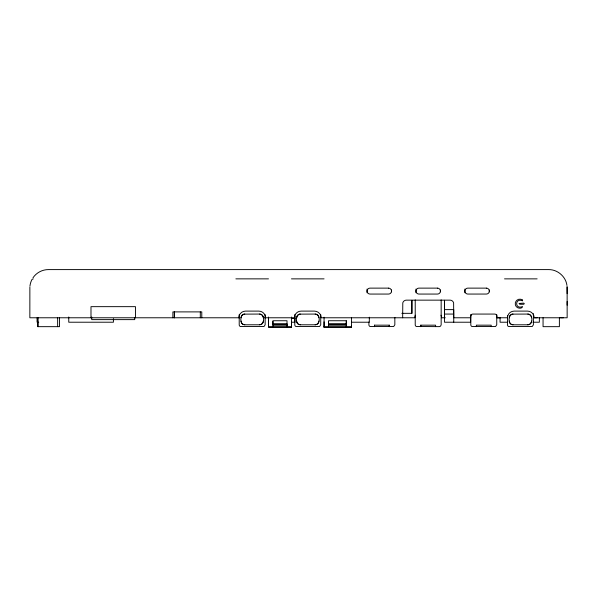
<?xml version="1.0" encoding="UTF-8"?>
<svg xmlns="http://www.w3.org/2000/svg" width="597" height="597" viewBox="0 0 597 597"><rect width="100%" height="100%" fill="white"/><g stroke="black" fill="none" stroke-linecap="round" stroke-linejoin="round"><path stroke-width="0.9" d="M37.26 322.216L37.26 317.776L37.26 322.216L38.745 322.216M91.729 316.985L91.729 319.626L134.713 319.626L134.713 317.776M200.301 317.776L200.301 311.895M201.786 317.776L201.786 311.895L172.884 311.895L172.884 317.776M268.486 317.029L268.486 327.41L291.455 327.402L291.463 321.85M268.486 325.977L268.486 317.373M272.933 321.477L272.933 327.41L272.933 326.663M291.463 327.41L291.463 317.029M351.491 317.776L351.491 327.41L324.067 327.41L324.067 317.216M328.514 326.663L328.514 321.477M346.297 321.477L346.297 327.41M368.901 322.007L368.901 324.79A1.851 1.851 0 0 0 370.05 326.499L393.699 326.499L394.841 324.79L394.841 317.38M369.312 317.216L369.312 322.223L351.491 322.216M374.461 325.164L374.461 326.641L374.461 325.164L389.281 325.164L389.281 326.641L389.281 325.164M411.885 313.328L411.885 300.351L411.885 313.328L401.833 313.328M415.221 299.881L415.221 324.79A1.851 1.851 0 0 0 416.37 326.499L439.31 326.641L440.616 326.096L441.161 324.79L441.161 299.881M420.781 325.164L420.781 326.641L420.781 325.164L435.601 325.164L435.601 326.641M444.496 317.776L444.496 300.306M453.742 322.223L453.742 309.619L444.496 309.619M470.623 315.88L470.623 322.223L444.496 322.223L444.496 300.351M470.809 314.597L470.809 324.79A1.851 1.851 0 0 0 471.951 326.499L495.6 326.499L496.741 324.79L496.741 314.597M476.361 326.641L476.361 325.164L491.189 325.164L491.189 326.641M567.15 305.186L567.15 301.485M567.15 293.687L567.06 286.291M29.872 287.217L29.85 317.776L239.882 317.776M241.061 317.768L241.875 315.432L243.949 314.134L259.591 314.059C265.008 314.223 265.068 324.611 259.591 324.783L244.77 324.783C241.3 324.82 240.27 320.499 241.061 317.768A3.709 3.709 0 0 1 244.77 314.059M296.649 317.776L297.455 315.44L299.53 314.134L315.171 314.067C320.589 314.223 320.649 324.611 315.171 324.79L300.351 324.79C296.881 324.828 295.851 320.507 296.649 317.776A3.709 3.709 0 0 1 300.351 314.067M509.301 317.768L510.114 315.44L512.181 314.134L527.83 314.067C533.248 314.223 533.308 324.611 527.83 324.79L513.01 324.79C509.539 324.828 508.51 320.507 509.301 317.768A3.709 3.709 0 0 1 513.01 314.067M29.94 286.276L30.051 285.411A18.529 18.529 0 0 1 32.037 279.396L33.253 278.866M32.969 277.836C36.335 272.725 42.357 269.531 48.476 269.598L548.621 269.598C557.538 269.426 565.814 276.56 566.949 285.411M235.875 278.859L268.486 278.859M291.463 278.866L324.067 278.866M504.525 278.866L537.136 278.866M444.496 314.067L453.69 314.067M497.114 317.776L500.077 317.776M402.662 317.776L402.788 302.895A3.709 3.709 0 0 1 406.37 300.149L450.034 300.149A3.709 3.709 0 0 1 453.616 302.895L453.742 317.776L470.623 317.776L470.623 316.291A2.224 2.224 0 0 1 472.846 314.067L494.704 314.067A2.224 2.224 0 0 1 496.928 316.291L496.928 317.776L507.495 317.768A6.671 6.671 0 0 1 514.159 311.104L527.502 311.104A6.671 6.671 0 0 1 534.173 317.768L537.136 317.776M560.479 317.768L563.441 317.768M264.441 317.776L294.425 317.776A6.671 6.671 0 0 1 301.097 311.104L314.432 311.104A6.671 6.671 0 0 1 321.104 317.776L414.855 317.776A6.671 6.671 0 0 1 415.363 315.223M445.265 317.776L441.534 317.776A6.671 6.671 0 0 0 441.026 315.223M534.173 317.768L567.15 317.776L567.128 287.217M291.276 318.38L294.985 318.38M507.39 322.216L500.077 322.223L500.077 317.694M532.964 322.216L539.36 322.216L539.36 317.694M272.933 323.701L287.015 323.701M328.514 323.701L346.297 323.701M272.933 325.186L287.015 325.186M346.297 325.186L328.514 325.186L328.514 327.41M268.486 326.663L291.463 326.663M324.067 326.663L351.491 326.663M291.455 322.216L294.978 322.216L294.978 316.291M522.479 300.045L522.591 300.843C514.681 297.388 514.681 309.992 522.576 306.545C522.353 308.918 517.845 308.53 516.584 306.903A4.53 4.53 0 0 1 515.353 304.604C514.644 301.627 517.524 298.634 520.532 299.231A4.425 4.425 0 0 1 522.479 300.045L522.644 300.224M559.382 317.776L559.382 326.663L543.061 326.663L543.061 317.776M533.39 313.671L533.39 324.79L532.248 326.499L508.592 326.499A1.851 1.851 0 0 1 507.45 324.79L507.45 315.522M489.331 289.978L489.331 291.836M464.876 289.052L464.876 292.761M440.422 289.978L440.422 291.836M415.967 289.052L415.967 292.761M391.505 289.978L391.505 291.836M367.051 289.052L367.051 292.761M351.491 325.552L351.491 327.41M324.067 321.85L324.067 327.41M320.731 314.597L320.731 324.79L319.589 326.499L295.94 326.499A1.851 1.851 0 0 1 294.791 324.79L294.791 314.597M265.15 314.597L265.15 324.783L264.008 326.499L240.352 326.499A1.851 1.851 0 0 1 239.21 324.783L239.21 314.597M135.459 317.776L135.459 306.657L90.99 306.657L90.99 317.776M113.408 318.664L113.408 322.216L68.759 322.223L68.759 316.97M59.491 317.776L59.491 326.663L37.701 326.663L37.701 322.216M57.64 317.776L57.64 326.663M38.118 317.776L38.118 326.663M318.88 321.082A3.709 3.709 0 0 1 315.171 324.79M300.351 324.79A3.709 3.709 0 0 1 296.649 321.082M315.171 314.067A3.709 3.709 0 0 1 318.88 317.776M531.539 321.082A3.709 3.709 0 0 1 527.83 324.79M513.01 324.79A3.709 3.709 0 0 1 509.301 321.082M527.83 314.067A3.709 3.709 0 0 1 531.539 317.768M263.299 321.082A3.709 3.709 0 0 1 259.591 324.783M244.77 324.783A3.709 3.709 0 0 1 241.061 321.082M259.591 314.059A3.709 3.709 0 0 1 263.299 317.768M238.845 317.776A6.671 6.671 0 0 1 245.509 311.104L258.852 311.104A6.671 6.671 0 0 1 265.523 317.776M470.436 317.776A6.671 6.671 0 0 1 470.943 315.223M174.369 311.895L174.369 317.776L174.369 311.895M287.015 324.447L287.015 327.41L287.015 320.738L272.933 320.738L272.933 324.447L287.015 324.447M519.196 303.47L519.733 304.269L523.733 304.269L524.308 303.686L523.733 303.112L519.196 303.47M388.543 288.127L370.013 288.127A2.963 2.963 0 0 0 367.051 291.09A2.963 2.963 0 0 0 370.013 294.06L388.543 294.06A2.963 2.963 0 0 0 391.505 291.09A2.963 2.963 0 0 0 388.543 288.127M437.459 288.127L418.93 288.127A2.963 2.963 0 0 0 415.967 291.09A2.963 2.963 0 0 0 418.93 294.06L437.459 294.06A2.963 2.963 0 0 0 440.422 291.09A2.963 2.963 0 0 0 437.459 288.127M486.368 288.127L467.839 288.127A2.963 2.963 0 0 0 464.876 291.09A2.963 2.963 0 0 0 467.839 294.06L486.368 294.052A2.963 2.963 0 0 0 489.331 291.09A2.963 2.963 0 0 0 486.368 288.127M346.297 320.738L328.514 320.738L328.514 324.447L346.297 324.447L346.297 320.738"/></g></svg>
